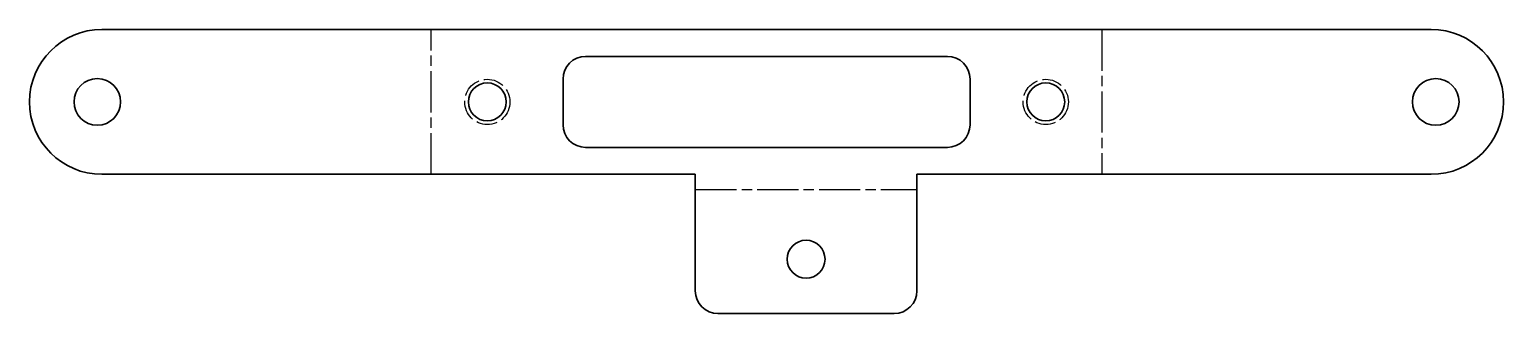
# Model space of a CAD drawing. Header units: millimetres. Extents: x 0 to 326, y 0 to 63.
import ezdxf

# ---------------------------------------------------------------- set-up
doc = ezdxf.new("R2010")
doc.units = ezdxf.units.MM
doc.linetypes.add('Chain', pattern=[13.68, 9.12, -1.14, 2.28, -1.14])
doc.linetypes.add('Dashed', pattern=[5.7, 4.56, -1.14])
for name, color, linetype, lineweight in [('Bend Centerline (ANSI)', 7, 'Chain', 25), ('Hidden Narrow (ANSI)', 7, 'Dashed', 25), ('Visible (ANSI)', 7, 'Continuous', 35)]:
    doc.layers.add(name, color=color, linetype=linetype, lineweight=lineweight)

# ---------------------------------------------------------------- blocks, each defined once
blk = doc.blocks.new('PC-SMT-02-PBDP02_Posicionador de varilla_PC-SMT-02-PBDP02 (Desplegada)')
at = {"layer": 'Bend Centerline (ANSI)'}
for p, q in [((-74.14, -0.61), (-74.14, 31.39)), ((74.14, 31.39), (74.14, -0.61)), ((-15.75, -4), (33.25, -4))]:
    blk.add_line(p, q, dxfattribs=at)
at = {"layer": 'Hidden Narrow (ANSI)'}
for centre in [(-61.75, 15.39), (61.75, 15.39)]:
    blk.add_circle(centre, 5, dxfattribs=at)
at = {"layer": 'Visible (ANSI)'}
for p, q in [((146.99, 31.39), (-146.99, 31.39)), ((-40, 25.44), (40, 25.44)), ((-45, 10.34), (-45, 20.44)), ((45, 20.44), (45, 10.34)), ((40, 5.34), (-40, 5.34)), ((-15.75, -0.61), (-146.99, -0.61)), ((-15.75, -0.61), (-15.75, -26.39)), ((146.99, -0.61), (33.25, -0.61)), ((33.25, -26.39), (33.25, -0.61)), ((28.25, -31.39), (-10.75, -31.39))]:
    blk.add_line(p, q, dxfattribs=at)
for centre, radius in [((-147.99, 15.39), 5.15), ((-61.75, 15.39), 4.19), ((61.75, 15.39), 4.19), ((147.99, 15.39), 5.15), ((8.75, -19.39), 4.19)]:
    blk.add_circle(centre, radius, dxfattribs=at)
at = {"layer": 'Visible (ANSI)', "extrusion": (0, 0, -1)}
for centre, radius, start, end in [((146.99, 15.39), 16, 270, 90), ((-146.99, 15.39), 16, 90, 270), ((10.75, -26.39), 5, 270, 360), ((-28.25, -26.39), 5, 180, 270)]:
    blk.add_arc(centre, radius, start, end, dxfattribs=at)
at = {"layer": 'Visible (ANSI)'}
for centre, start, end in [((-40, 20.44), 90, 180), ((40, 20.44), 0, 90), ((-40, 10.34), 180, 270), ((40, 10.34), 270, 0)]:
    blk.add_arc(centre, 5, start, end, dxfattribs=at)

msp = doc.modelspace()

# ---------------------------------------------------------------- block references
msp.add_blockref('PC-SMT-02-PBDP02_Posicionador de varilla_PC-SMT-02-PBDP02 (Desplegada)', (162.99, 31.39))

doc.saveas('drawing.dxf')
